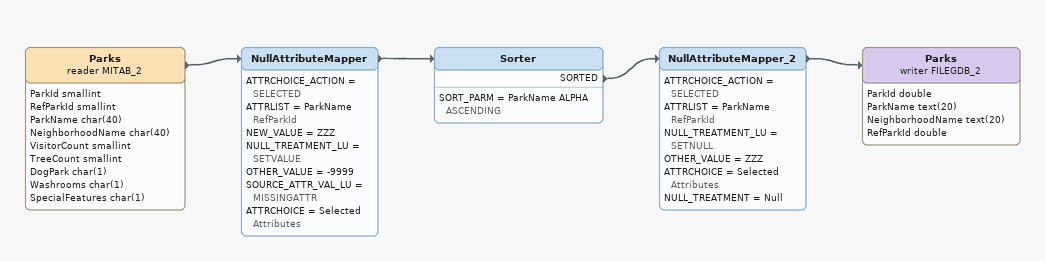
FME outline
Parks (reader MITAB_2)
    attributes: ParkId smallint, RefParkId smallint, ParkName char(40), NeighborhoodName char(40), VisitorCount smallint, TreeCount smallint, DogPark char(1), Washrooms char(1), SpecialFeatures char(1)
    -> NullAttributeMapper
NullAttributeMapper
    ATTRCHOICE_ACTION = SELECTED
    ATTRLIST = ParkName RefParkId
    NEW_VALUE = ZZZ
    NULL_TREATMENT_LU = SETVALUE
    OTHER_VALUE = -9999
    SOURCE_ATTR_VAL_LU = MISSINGATTR
    ATTRCHOICE = Selected Attributes
    -> Sorter
Sorter
    SORT_PARM = ParkName ALPHA ASCENDING
    SORTED -> NullAttributeMapper_2
NullAttributeMapper_2
    ATTRCHOICE_ACTION = SELECTED
    ATTRLIST = ParkName RefParkId
    NULL_TREATMENT_LU = SETNULL
    OTHER_VALUE = ZZZ
    ATTRCHOICE = Selected Attributes
    NULL_TREATMENT = Null
    -> Parks (writer FILEGDB_2)
Parks (writer FILEGDB_2)
    attributes: ParkId double, ParkName text(20), NeighborhoodName text(20), RefParkId double
